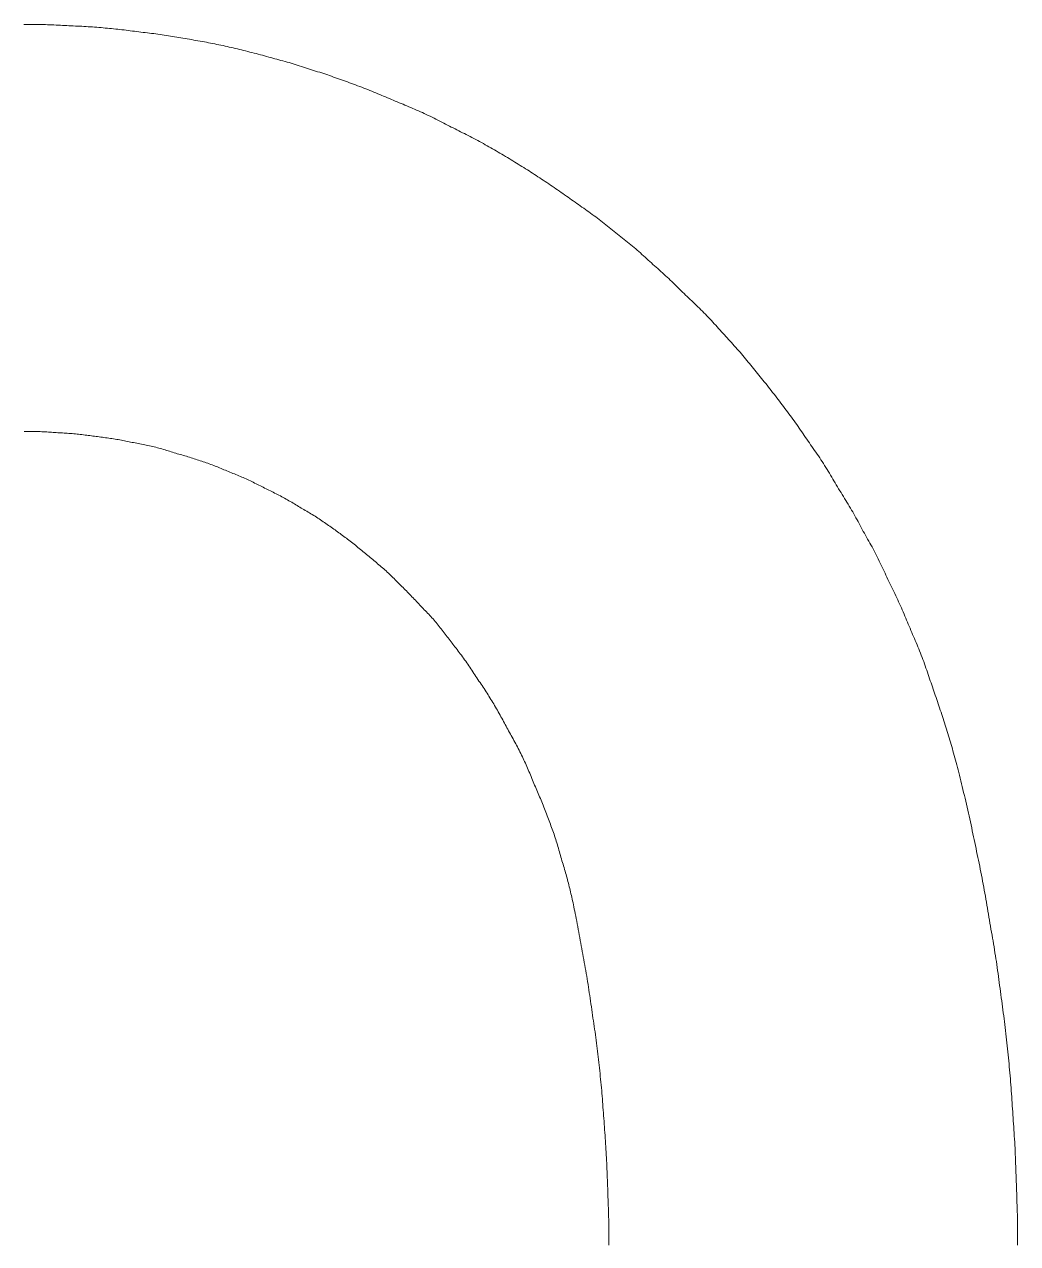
# Model space of a CAD drawing. Extents: x 0 to 420, y 0 to 297.
# Drawn here: x 210.85 to 215, y 188.21 to 193.31 of the extents above; entities that cross this region are included whole.
import ezdxf

# ---------------------------------------------------------------- set-up
doc = ezdxf.new("R2010")
doc.units = 0
doc.layers.add('L25', color=1, linetype='CONTINUOUS')

msp = doc.modelspace()

# ---------------------------------------------------------------- linework, layer by layer
at = {"layer": 'L25', "lineweight": 0}
for points in [[(215.002941, 188.207011), (215.00294, 188.219603), (215.002932, 188.232242), (215.002911, 188.244921), (215.00287, 188.257633), (215.002802, 188.270372), (215.002701, 188.283131), (215.00256, 188.295903), (215.002373, 188.308681), (215.002134, 188.32146), (215.001849, 188.334232), (215.001524, 188.346991), (215.001166, 188.35973), (215.000781, 188.372442), (215.000376, 188.385121), (214.999958, 188.39776), (214.999533, 188.410352), (214.999107, 188.422895), (214.998681, 188.435397), (214.998255, 188.447873), (214.997829, 188.460336), (214.997403, 188.472798), (214.996977, 188.485274), (214.996551, 188.497777), (214.996125, 188.510319), (214.995698, 188.522912), (214.995264, 188.535551), (214.994817, 188.54823), (214.99435, 188.560942), (214.993856, 188.573681), (214.993329, 188.586439), (214.992762, 188.599211), (214.992149, 188.61199), (214.991484, 188.624769), (214.990773, 188.637541), (214.990022, 188.6503), (214.989238, 188.663039), (214.988427, 188.675751), (214.987596, 188.68843), (214.986752, 188.701069), (214.985901, 188.713661), (214.985049, 188.726203), (214.984197, 188.738706), (214.983345, 188.751182), (214.982493, 188.763644), (214.981641, 188.776107), (214.980789, 188.788583), (214.979937, 188.801085), (214.979085, 188.813628), (214.978232, 188.826219), (214.977372, 188.83885), (214.976499, 188.851508), (214.975606, 188.864179), (214.974686, 188.876851), (214.973733, 188.889508), (214.972741, 188.90214), (214.971701, 188.914731), (214.970611, 188.927273), (214.969474, 188.939776), (214.968296, 188.952252), (214.967086, 188.964714), (214.965849, 188.977177), (214.964592, 188.989653), (214.963322, 189.002155), (214.962045, 189.014698), (214.960766, 189.027289), (214.95948, 189.03992), (214.958181, 189.052578), (214.956862, 189.065249), (214.955517, 189.07792), (214.954138, 189.090578), (214.952719, 189.103209), (214.951253, 189.115801), (214.949737, 189.128343), (214.948174, 189.140846), (214.946571, 189.153321), (214.944934, 189.165784), (214.943271, 189.178247), (214.941589, 189.190723), (214.939892, 189.203225), (214.938189, 189.215767), (214.936485, 189.228359), (214.934782, 189.24099), (214.933078, 189.253648), (214.931374, 189.266319), (214.92967, 189.27899), (214.927966, 189.291648), (214.926262, 189.304279), (214.924558, 189.31687), (214.922853, 189.329412), (214.921141, 189.341906), (214.919416, 189.354361), (214.917671, 189.366783), (214.915899, 189.379178), (214.914094, 189.391553), (214.912249, 189.403914), (214.910358, 189.416269), (214.908415, 189.428623), (214.906426, 189.440977), (214.904397, 189.453331), (214.902335, 189.465685), (214.900246, 189.478039), (214.898137, 189.490392), (214.896015, 189.502746), (214.893886, 189.5151), (214.891756, 189.527455), (214.889626, 189.539817), (214.887496, 189.552192), (214.885366, 189.564587), (214.883236, 189.577008), (214.881106, 189.589463), (214.878976, 189.601958), (214.876846, 189.614499), (214.874715, 189.62709), (214.872577, 189.639722), (214.870426, 189.652379), (214.868255, 189.665051), (214.866058, 189.677722), (214.863827, 189.69038), (214.861556, 189.703011), (214.859238, 189.715602), (214.85687, 189.728143), (214.854455, 189.740638), (214.852, 189.753093), (214.849511, 189.765514), (214.846997, 189.777909), (214.844462, 189.790284), (214.841913, 189.802646), (214.839359, 189.815001), (214.836803, 189.827355), (214.834247, 189.839709), (214.831691, 189.852062), (214.829135, 189.864416), (214.826579, 189.87677), (214.824023, 189.889124), (214.821467, 189.901478), (214.818911, 189.913832), (214.816354, 189.926186), (214.81379, 189.93854), (214.811213, 189.950893), (214.808616, 189.963247), (214.805992, 189.975601), (214.803335, 189.987955), (214.800638, 190.000309), (214.797895, 190.012663), (214.795101, 190.025015), (214.792259, 190.037362), (214.789378, 190.049694), (214.786464, 190.062007), (214.783523, 190.074293), (214.780562, 190.086546), (214.777588, 190.098759), (214.774607, 190.110926), (214.771626, 190.123034), (214.768652, 190.135057), (214.765691, 190.146959), (214.76275, 190.158708), (214.759836, 190.170271), (214.756955, 190.181614), (214.754114, 190.192705), (214.75132, 190.203509), (214.748576, 190.214004), (214.745879, 190.224214), (214.743222, 190.23417), (214.740599, 190.243907), (214.738002, 190.253458), (214.735425, 190.262855), (214.732861, 190.272133), (214.730304, 190.281324), (214.727747, 190.290457), (214.725183, 190.299544), (214.722606, 190.308591), (214.720009, 190.317604), (214.717385, 190.326591), (214.714728, 190.335558), (214.712031, 190.344512), (214.709288, 190.353459), (214.706494, 190.362405), (214.703652, 190.371351), (214.700771, 190.380297), (214.697857, 190.389243), (214.694916, 190.398188), (214.691955, 190.407134), (214.688981, 190.41608), (214.686, 190.425026), (214.683018, 190.433971), (214.680036, 190.442909), (214.677054, 190.451834), (214.674072, 190.460739), (214.67109, 190.469617), (214.668108, 190.478462), (214.665126, 190.487267), (214.662145, 190.496025), (214.659163, 190.504734), (214.656181, 190.513402), (214.653199, 190.522044), (214.650217, 190.530673), (214.647235, 190.539302), (214.644253, 190.547944), (214.641271, 190.556612), (214.638289, 190.565321), (214.635306, 190.574079), (214.632316, 190.582884), (214.629313, 190.591729), (214.62629, 190.600607), (214.62324, 190.609512), (214.620157, 190.618437), (214.617034, 190.627375), (214.613865, 190.63632), (214.610643, 190.645265), (214.607369, 190.654203), (214.604041, 190.663128), (214.600659, 190.672032), (214.597225, 190.680911), (214.593737, 190.689756), (214.590196, 190.698561), (214.586601, 190.707319), (214.582956, 190.716026), (214.579271, 190.724687), (214.575559, 190.733308), (214.571834, 190.741896), (214.568108, 190.750457), (214.564396, 190.758998), (214.560711, 190.767525), (214.557066, 190.776046), (214.553469, 190.784566), (214.549912, 190.793086), (214.546383, 190.801606), (214.542866, 190.810126), (214.539349, 190.818646), (214.535819, 190.827166), (214.532263, 190.835686), (214.528666, 190.844206), (214.525018, 190.852725), (214.521318, 190.861245), (214.517563, 190.869765), (214.513756, 190.878285), (214.509896, 190.886805), (214.505982, 190.895325), (214.502015, 190.903845), (214.497994, 190.912365), (214.493923, 190.920885), (214.489812, 190.929405), (214.485674, 190.937925), (214.481522, 190.946444), (214.477371, 190.954964), (214.473233, 190.963484), (214.469122, 190.972004), (214.465051, 190.980524), (214.461028, 190.989044), (214.457046, 190.997564), (214.45309, 191.006084), (214.449147, 191.014604), (214.445204, 191.023124), (214.441248, 191.031644), (214.437266, 191.040163), (214.433243, 191.048683), (214.429169, 191.057202), (214.425043, 191.065714), (214.420863, 191.074213), (214.416629, 191.082692), (214.412343, 191.091144), (214.408003, 191.099563), (214.40361, 191.107942), (214.399163, 191.116275), (214.394666, 191.124556), (214.390129, 191.132791), (214.385565, 191.140986), (214.380988, 191.149147), (214.37641, 191.157282), (214.371846, 191.165397), (214.367309, 191.173499), (214.362812, 191.181594), (214.358363, 191.189688), (214.353955, 191.197782), (214.349573, 191.205876), (214.345204, 191.21397), (214.340835, 191.222063), (214.336453, 191.230157), (214.332045, 191.238251), (214.327596, 191.246345), (214.323097, 191.254439), (214.318544, 191.262533), (214.313938, 191.270627), (214.309278, 191.278721), (214.304566, 191.286815), (214.2998, 191.294909), (214.294981, 191.303003), (214.290109, 191.311096), (214.285185, 191.31919), (214.280222, 191.327284), (214.275232, 191.335378), (214.270229, 191.343472), (214.265226, 191.351566), (214.260236, 191.35966), (214.255272, 191.367754), (214.250349, 191.375848), (214.245474, 191.383942), (214.24064, 191.392036), (214.235832, 191.400129), (214.231037, 191.408223), (214.226243, 191.416317), (214.221435, 191.424411), (214.2166, 191.432505), (214.211725, 191.440599), (214.2068, 191.448692), (214.201821, 191.456778), (214.196789, 191.464851), (214.191704, 191.472904), (214.186565, 191.48093), (214.181373, 191.488923), (214.176128, 191.496876), (214.17083, 191.504782), (214.165481, 191.512638), (214.160091, 191.520447), (214.154675, 191.528215), (214.149246, 191.535951), (214.143817, 191.54366), (214.138401, 191.551349), (214.133012, 191.559025), (214.127662, 191.566694), (214.122362, 191.574362), (214.117101, 191.582029), (214.111867, 191.589697), (214.106647, 191.597365), (214.101426, 191.605033), (214.096192, 191.612701), (214.090931, 191.620369), (214.085631, 191.628037), (214.08028, 191.635704), (214.074883, 191.643364), (214.069446, 191.651011), (214.063976, 191.658638), (214.058479, 191.666238), (214.052962, 191.673805), (214.047432, 191.681332), (214.041895, 191.688812), (214.036356, 191.696243), (214.030811, 191.703633), (214.025252, 191.710997), (214.019673, 191.718348), (214.014067, 191.725699), (214.008428, 191.733063), (214.002749, 191.740453), (213.997024, 191.747884), (213.991248, 191.755362), (213.985433, 191.762873), (213.979591, 191.770398), (213.973736, 191.777916), (213.967881, 191.785408), (213.962039, 191.792853), (213.956224, 191.800231), (213.950448, 191.807523), (213.944723, 191.814714), (213.939044, 191.821812), (213.933405, 191.828829), (213.9278, 191.835781), (213.922221, 191.842679), (213.916662, 191.849537), (213.911116, 191.856368), (213.905577, 191.863186), (213.900038, 191.870002), (213.894492, 191.876818), (213.888933, 191.883634), (213.883354, 191.89045), (213.877748, 191.897266), (213.87211, 191.904082), (213.866431, 191.910898), (213.860705, 191.917714), (213.854929, 191.924529), (213.849106, 191.931337), (213.843243, 191.938132), (213.837347, 191.944906), (213.831424, 191.951655), (213.825481, 191.95837), (213.819525, 191.965045), (213.813562, 191.971673), (213.807598, 191.978252), (213.801634, 191.98479), (213.79567, 191.991302), (213.789706, 191.997801), (213.783742, 192.0043), (213.777778, 192.010812), (213.771814, 192.01735), (213.76585, 192.023929), (213.759885, 192.030556), (213.753914, 192.037223), (213.747929, 192.043917), (213.741924, 192.050624), (213.735892, 192.057332), (213.729827, 192.064025), (213.723722, 192.070693), (213.717571, 192.07732), (213.711368, 192.083896), (213.705119, 192.090419), (213.69883, 192.096889), (213.692508, 192.103306), (213.686159, 192.109669), (213.67979, 192.115979), (213.673408, 192.122236), (213.667019, 192.128439), (213.66063, 192.134592), (213.65424, 192.140705), (213.64785, 192.146791), (213.64146, 192.152863), (213.63507, 192.158936), (213.62868, 192.165022), (213.62229, 192.171134), (213.6159, 192.177287), (213.60951, 192.183488), (213.60312, 192.18973), (213.59673, 192.195997), (213.59034, 192.202279), (213.58395, 192.20856), (213.57756, 192.214828), (213.571171, 192.221069), (213.564781, 192.22727), (213.55839, 192.233422), (213.551992, 192.239527), (213.545581, 192.245592), (213.53915, 192.251623), (213.532692, 192.257628), (213.526201, 192.263613), (213.519671, 192.269585), (213.513093, 192.27555), (213.506466, 192.281514), (213.499799, 192.287478), (213.493105, 192.293442), (213.486397, 192.299406), (213.47969, 192.30537), (213.472996, 192.311333), (213.466329, 192.317297), (213.459702, 192.323261), (213.453123, 192.329224), (213.446585, 192.33518), (213.440073, 192.341123), (213.433574, 192.347046), (213.427075, 192.352942), (213.420563, 192.358805), (213.414025, 192.364628), (213.407446, 192.370405), (213.400817, 192.37613), (213.394134, 192.381809), (213.387398, 192.387448), (213.380609, 192.393054), (213.373766, 192.398633), (213.36687, 192.404192), (213.359921, 192.409737), (213.352919, 192.415276), (213.345866, 192.420814), (213.338772, 192.426352), (213.331652, 192.43189), (213.324519, 192.437428), (213.317386, 192.442966), (213.310266, 192.448504), (213.303173, 192.454042), (213.29612, 192.45958), (213.289115, 192.465117), (213.28215, 192.470647), (213.275212, 192.476164), (213.268288, 192.481661), (213.261363, 192.487131), (213.254425, 192.492568), (213.247461, 192.497965), (213.240456, 192.503315), (213.233402, 192.508615), (213.226301, 192.513868), (213.21916, 192.51908), (213.211985, 192.52426), (213.204785, 192.529413), (213.197564, 192.534546), (213.19033, 192.539666), (213.183089, 192.544779), (213.175847, 192.549891), (213.168605, 192.555003), (213.161363, 192.560115), (213.154121, 192.565227), (213.146879, 192.570339), (213.139637, 192.575451), (213.132395, 192.580562), (213.125153, 192.585674), (213.11791, 192.590786), (213.110661, 192.595898), (213.103398, 192.60101), (213.096115, 192.606122), (213.088805, 192.611234), (213.081462, 192.616346), (213.074079, 192.621458), (213.06665, 192.62657), (213.059171, 192.631681), (213.051651, 192.636785), (213.044106, 192.641876), (213.036546, 192.646947), (213.028987, 192.651991), (213.021441, 192.657002), (213.013922, 192.661973), (213.006443, 192.666898), (212.999012, 192.671771), (212.991622, 192.676598), (212.984258, 192.681385), (212.976907, 192.686138), (212.969556, 192.690865), (212.962192, 192.695572), (212.954802, 192.700266), (212.947371, 192.704953), (212.939891, 192.709639), (212.932364, 192.714325), (212.924797, 192.719011), (212.917197, 192.723697), (212.90957, 192.728383), (212.901923, 192.733069), (212.894263, 192.737755), (212.886596, 192.742441), (212.878928, 192.747126), (212.87126, 192.751804), (212.863592, 192.756469), (212.855924, 192.761114), (212.848256, 192.765732), (212.840589, 192.770317), (212.832921, 192.774862), (212.825253, 192.77936), (212.817584, 192.783808), (212.809908, 192.788209), (212.802219, 192.792569), (212.79451, 192.796897), (212.786774, 192.801198), (212.779006, 192.805479), (212.771197, 192.809747), (212.763341, 192.814008), (212.755436, 192.818267), (212.747491, 192.822519), (212.739519, 192.826758), (212.731534, 192.830977), (212.723549, 192.835169), (212.715577, 192.839328), (212.707631, 192.843447), (212.699726, 192.84752), (212.69187, 192.851542), (212.684053, 192.855525), (212.676263, 192.859481), (212.668486, 192.863423), (212.66071, 192.867366), (212.65292, 192.871322), (212.645103, 192.875305), (212.637247, 192.879327), (212.62934, 192.883399), (212.621387, 192.88751), (212.613394, 192.891648), (212.605368, 192.895799), (212.597315, 192.89995), (212.589242, 192.904088), (212.581156, 192.908199), (212.573063, 192.912271), (212.56497, 192.916291), (212.556876, 192.920258), (212.548782, 192.924172), (212.540688, 192.928033), (212.532594, 192.93184), (212.5245, 192.935594), (212.516406, 192.939295), (212.508312, 192.942943), (212.500218, 192.946538), (212.492124, 192.950087), (212.48403, 192.953596), (212.475937, 192.957071), (212.467843, 192.96052), (212.459749, 192.963949), (212.451655, 192.967365), (212.443561, 192.970774), (212.435467, 192.974182), (212.427373, 192.97759), (212.419279, 192.980998), (212.411185, 192.984406), (212.403091, 192.987814), (212.394997, 192.991222), (212.386904, 192.99463), (212.37881, 192.998038), (212.370715, 193.001446), (212.362613, 193.004854), (212.354498, 193.008262), (212.346363, 193.01167), (212.338201, 193.015078), (212.330007, 193.018486), (212.321772, 193.021894), (212.31349, 193.025302), (212.305158, 193.028708), (212.296779, 193.032109), (212.28836, 193.035496), (212.279908, 193.038862), (212.271429, 193.042203), (212.26293, 193.04551), (212.254418, 193.048777), (212.245899, 193.051997), (212.23738, 193.055167), (212.228868, 193.05829), (212.220369, 193.061373), (212.21189, 193.064422), (212.203438, 193.067445), (212.195019, 193.070448), (212.18664, 193.073438), (212.178308, 193.076421), (212.170025, 193.079402), (212.161783, 193.082376), (212.153567, 193.085337), (212.145364, 193.088278), (212.137162, 193.091192), (212.128946, 193.094073), (212.120703, 193.096914), (212.112421, 193.099709), (212.104088, 193.102453), (212.095709, 193.105158), (212.08729, 193.107836), (212.078838, 193.110501), (212.070359, 193.113165), (212.06186, 193.115843), (212.053348, 193.118548), (212.044829, 193.121293), (212.036309, 193.124085), (212.027789, 193.12691), (212.01927, 193.129749), (212.01075, 193.132581), (212.00223, 193.135387), (211.99371, 193.138146), (211.98519, 193.140838), (211.97667, 193.143444), (211.96815, 193.14595), (211.95963, 193.14837), (211.95111, 193.150723), (211.94259, 193.153029), (211.934071, 193.155309), (211.925551, 193.157582), (211.917031, 193.159868), (211.908511, 193.162188), (211.89999, 193.164555), (211.891462, 193.166963), (211.882921, 193.169397), (211.87436, 193.171844), (211.865773, 193.174291), (211.857152, 193.176725), (211.848491, 193.179133), (211.839784, 193.1815), (211.831026, 193.183817), (211.822229, 193.186088), (211.813405, 193.188319), (211.804568, 193.190517), (211.795731, 193.192688), (211.786907, 193.194839), (211.77811, 193.196977), (211.769352, 193.199108), (211.760645, 193.201237), (211.751984, 193.203359), (211.743363, 193.205468), (211.734776, 193.207557), (211.726215, 193.209619), (211.717674, 193.211648), (211.709146, 193.213637), (211.700625, 193.21558), (211.692104, 193.217471), (211.683576, 193.219316), (211.675035, 193.221121), (211.666474, 193.222892), (211.657887, 193.224637), (211.649266, 193.226363), (211.640605, 193.228074), (211.631898, 193.229779), (211.623139, 193.231482), (211.614334, 193.233178), (211.605489, 193.234861), (211.596611, 193.236524), (211.587706, 193.238161), (211.578782, 193.239764), (211.569843, 193.241327), (211.560899, 193.242843), (211.551954, 193.24431), (211.543016, 193.245736), (211.534091, 193.247136), (211.525186, 193.248523), (211.516308, 193.24991), (211.507463, 193.25131), (211.498658, 193.252737), (211.489899, 193.254203), (211.481191, 193.255717), (211.472522, 193.257265), (211.46388, 193.258826), (211.455252, 193.26038), (211.446623, 193.261908), (211.437981, 193.263389), (211.429313, 193.264803), (211.420604, 193.266131), (211.411846, 193.267359), (211.403041, 193.268501), (211.394196, 193.269576), (211.385318, 193.270604), (211.376413, 193.271606), (211.367488, 193.272601), (211.35855, 193.273609), (211.349605, 193.274651), (211.34066, 193.27574), (211.331722, 193.27687), (211.322797, 193.278026), (211.313892, 193.279195), (211.305014, 193.280364), (211.296169, 193.28152), (211.287364, 193.282649), (211.278606, 193.283739), (211.269897, 193.284778), (211.261229, 193.285771), (211.252587, 193.286724), (211.243958, 193.287644), (211.235329, 193.288537), (211.226688, 193.28941), (211.218019, 193.29027), (211.20931, 193.291123), (211.200552, 193.291974), (211.191747, 193.292818), (211.182902, 193.293649), (211.174024, 193.29446), (211.165119, 193.295244), (211.156194, 193.295995), (211.147256, 193.296706), (211.138311, 193.297371), (211.129365, 193.297984), (211.120419, 193.298551), (211.111474, 193.299078), (211.102528, 193.299572), (211.093582, 193.300039), (211.084636, 193.300486), (211.07569, 193.300919), (211.066744, 193.301347), (211.057798, 193.301773), (211.048852, 193.302199), (211.039906, 193.302625), (211.03096, 193.303051), (211.022015, 193.303477), (211.013069, 193.303903), (211.004123, 193.304329), (210.995177, 193.304755), (210.986231, 193.305179), (210.977285, 193.305598), (210.968339, 193.306003), (210.959393, 193.306388), (210.950447, 193.306746), (210.941501, 193.307071), (210.932556, 193.307356), (210.92361, 193.307594), (210.914664, 193.307782), (210.905718, 193.307923), (210.896772, 193.308024), (210.887826, 193.308091), (210.87888, 193.308133), (210.869934, 193.308154), (210.860988, 193.308161), (210.852042, 193.308162)], [(213.295552, 188.207011), (213.29555, 188.218751), (213.295543, 188.230538), (213.295522, 188.242365), (213.295481, 188.254225), (213.295413, 188.266112), (213.295312, 188.278019), (213.295171, 188.289939), (213.294984, 188.301866), (213.294745, 188.313792), (213.29446, 188.325712), (213.294135, 188.337619), (213.293777, 188.349506), (213.293392, 188.361366), (213.292987, 188.373193), (213.292568, 188.38498), (213.292144, 188.396721), (213.291718, 188.408411), (213.291292, 188.420061), (213.290866, 188.431685), (213.29044, 188.443296), (213.290014, 188.454907), (213.289588, 188.46653), (213.289162, 188.478181), (213.288736, 188.489871), (213.288309, 188.501611), (213.287875, 188.51339), (213.287428, 188.525196), (213.286961, 188.537015), (213.286467, 188.548834), (213.28594, 188.56064), (213.285373, 188.572419), (213.28476, 188.584158), (213.284095, 188.595849), (213.283384, 188.607499), (213.282633, 188.619123), (213.281849, 188.630734), (213.281038, 188.642345), (213.280207, 188.653968), (213.279363, 188.665619), (213.278512, 188.677309), (213.27766, 188.689049), (213.276808, 188.700828), (213.275956, 188.712634), (213.275104, 188.724453), (213.274252, 188.736272), (213.2734, 188.748078), (213.272548, 188.759857), (213.271696, 188.771596), (213.270843, 188.783287), (213.269983, 188.794937), (213.26911, 188.806561), (213.268217, 188.818172), (213.267297, 188.829782), (213.266344, 188.841406), (213.265351, 188.853057), (213.264312, 188.864747), (213.263221, 188.876487), (213.262084, 188.888266), (213.260907, 188.900072), (213.259697, 188.911891), (213.25846, 188.92371), (213.257203, 188.935516), (213.255933, 188.947295), (213.254656, 188.959034), (213.253377, 188.970724), (213.252091, 188.982366), (213.250792, 188.993969), (213.249473, 189.005539), (213.248127, 189.017082), (213.246748, 189.028605), (213.24533, 189.040114), (213.243864, 189.051617), (213.242348, 189.06312), (213.240785, 189.07463), (213.239181, 189.086153), (213.237545, 189.097696), (213.235882, 189.109265), (213.234199, 189.120868), (213.232503, 189.132511), (213.2308, 189.1442), (213.229096, 189.15594), (213.227392, 189.167719), (213.225688, 189.179525), (213.223984, 189.191344), (213.22228, 189.203163), (213.220576, 189.214969), (213.218872, 189.226748), (213.217168, 189.238487), (213.215463, 189.250177), (213.213752, 189.261819), (213.212027, 189.273422), (213.210281, 189.284992), (213.20851, 189.296535), (213.206705, 189.308058), (213.20486, 189.319567), (213.202969, 189.33107), (213.201026, 189.342572), (213.199037, 189.354074), (213.197008, 189.365576), (213.194946, 189.377078), (213.192857, 189.38858), (213.190748, 189.400081), (213.188626, 189.411583), (213.186497, 189.423085), (213.184367, 189.434587), (213.182237, 189.446089), (213.180107, 189.457591), (213.177977, 189.469093), (213.175847, 189.480595), (213.173717, 189.492096), (213.171587, 189.503598), (213.169457, 189.5151), (213.167328, 189.526592), (213.165206, 189.538024), (213.163097, 189.549336), (213.161008, 189.560469), (213.158946, 189.571362), (213.156917, 189.581955), (213.154928, 189.592189), (213.152985, 189.602003), (213.151094, 189.611357), (213.149249, 189.620286), (213.147444, 189.628841), (213.145672, 189.637077), (213.143927, 189.645047), (213.142202, 189.652803), (213.14049, 189.6604), (213.138785, 189.667891), (213.13708, 189.67532), (213.135368, 189.682703), (213.133643, 189.690046), (213.131898, 189.697355), (213.130127, 189.704638), (213.128322, 189.711901), (213.126477, 189.719151), (213.124585, 189.726394), (213.122643, 189.733636), (213.120654, 189.740878), (213.118625, 189.74812), (213.116563, 189.755362), (213.114474, 189.762603), (213.112365, 189.769845), (213.110242, 189.777087), (213.108114, 189.784329), (213.105984, 189.791572), (213.103854, 189.798822), (213.101724, 189.806085), (213.099594, 189.813368), (213.097464, 189.820678), (213.095334, 189.82802), (213.093204, 189.835403), (213.091074, 189.842833), (213.088943, 189.850311), (213.086805, 189.857822), (213.084654, 189.865347), (213.082483, 189.872865), (213.080285, 189.880357), (213.078054, 189.887802), (213.075783, 189.89518), (213.073466, 189.902472), (213.071097, 189.909664), (213.068682, 189.916769), (213.066227, 189.923808), (213.063739, 189.930801), (213.061224, 189.937766), (213.058689, 189.944725), (213.056141, 189.951698), (213.053586, 189.958703), (213.051029, 189.965758), (213.048465, 189.972859), (213.045888, 189.98), (213.043291, 189.987174), (213.040668, 189.994375), (213.038011, 190.001596), (213.035314, 190.00883), (213.03257, 190.016071), (213.029776, 190.023312), (213.026935, 190.030546), (213.024054, 190.037767), (213.02114, 190.044967), (213.018199, 190.052142), (213.015238, 190.059283), (213.012264, 190.066384), (213.009283, 190.073438), (213.006301, 190.080443), (213.003319, 190.087407), (213.000337, 190.094345), (212.997355, 190.10127), (212.994373, 190.108194), (212.991391, 190.115132), (212.988409, 190.122097), (212.985427, 190.129101), (212.982445, 190.136155), (212.979463, 190.143248), (212.976481, 190.150368), (212.973499, 190.157501), (212.970517, 190.164634), (212.967535, 190.171754), (212.964553, 190.178847), (212.961571, 190.185901), (212.958588, 190.192904), (212.955598, 190.199861), (212.952595, 190.206778), (212.949572, 190.213662), (212.946523, 190.220518), (212.94344, 190.227355), (212.940317, 190.234179), (212.937147, 190.240996), (212.933926, 190.247812), (212.930651, 190.254628), (212.927323, 190.261444), (212.923942, 190.26826), (212.920507, 190.275076), (212.917019, 190.281892), (212.913478, 190.288708), (212.909884, 190.295524), (212.906238, 190.302338), (212.902553, 190.309147), (212.898841, 190.315941), (212.895116, 190.322716), (212.891391, 190.329465), (212.887679, 190.33618), (212.883993, 190.342855), (212.880348, 190.349483), (212.876752, 190.356062), (212.873195, 190.3626), (212.869665, 190.369112), (212.866148, 190.375611), (212.862632, 190.382109), (212.859102, 190.388621), (212.855545, 190.39516), (212.851948, 190.401738), (212.848302, 190.408366), (212.844609, 190.415033), (212.840876, 190.421727), (212.83711, 190.428434), (212.833317, 190.435141), (212.829504, 190.441835), (212.825678, 190.448503), (212.821845, 190.45513), (212.81801, 190.461707), (212.814168, 190.468238), (212.810313, 190.474729), (212.806438, 190.481187), (212.802536, 190.487618), (212.798601, 190.494029), (212.794627, 190.500426), (212.790605, 190.506817), (212.786533, 190.513207), (212.782414, 190.519597), (212.778255, 190.525987), (212.774062, 190.532377), (212.769843, 190.538767), (212.765604, 190.545157), (212.761352, 190.551547), (212.757093, 190.557937), (212.752834, 190.564327), (212.748574, 190.570717), (212.744314, 190.577107), (212.740054, 190.583496), (212.735794, 190.589886), (212.731534, 190.596276), (212.727274, 190.602666), (212.723014, 190.609056), (212.718753, 190.615445), (212.714485, 190.621827), (212.710204, 190.628196), (212.705903, 190.634545), (212.701575, 190.640867), (212.697214, 190.647156), (212.692814, 190.653405), (212.688366, 190.659608), (212.68387, 190.665757), (212.67934, 190.671846), (212.674798, 190.677869), (212.670261, 190.683818), (212.665752, 190.689688), (212.661289, 190.695471), (212.656892, 190.701161), (212.652583, 190.706751), (212.648373, 190.712239), (212.644249, 190.717641), (212.640192, 190.722976), (212.636182, 190.728264), (212.632198, 190.733526), (212.628221, 190.738781), (212.624231, 190.744049), (212.620207, 190.749351), (212.616134, 190.7547), (212.612015, 190.760089), (212.607856, 190.765505), (212.603664, 190.770934), (212.599445, 190.776364), (212.595206, 190.78178), (212.590954, 190.787169), (212.586695, 190.792518), (212.582434, 190.797816), (212.578167, 190.803062), (212.573886, 190.808253), (212.569585, 190.813392), (212.565257, 190.818477), (212.560896, 190.823509), (212.556495, 190.828488), (212.552048, 190.833414), (212.547549, 190.838288), (212.543004, 190.843123), (212.538419, 190.847931), (212.533801, 190.852725), (212.529156, 190.85752), (212.524491, 190.862328), (212.519813, 190.867163), (212.515128, 190.872037), (212.510442, 190.876961), (212.505756, 190.881924), (212.50107, 190.886914), (212.496384, 190.891917), (212.491698, 190.89692), (212.487012, 190.90191), (212.482326, 190.906873), (212.477641, 190.911797), (212.472955, 190.91667), (212.468269, 190.921497), (212.463583, 190.926284), (212.458897, 190.931038), (212.454211, 190.935765), (212.449525, 190.940472), (212.444839, 190.945165), (212.440153, 190.949852), (212.435467, 190.954538), (212.430781, 190.959224), (212.426095, 190.96391), (212.421409, 190.968596), (212.416723, 190.973282), (212.412037, 190.977968), (212.407351, 190.982654), (212.402665, 190.98734), (212.397978, 190.992025), (212.393285, 190.996703), (212.388578, 191.001368), (212.383851, 191.006013), (212.379097, 191.010631), (212.37431, 191.015216), (212.369483, 191.019761), (212.36461, 191.02426), (212.359685, 191.028707), (212.354714, 191.033108), (212.349703, 191.037469), (212.344659, 191.041796), (212.339588, 191.046097), (212.334497, 191.050378), (212.329393, 191.054646), (212.324282, 191.058907), (212.31917, 191.063167), (212.314058, 191.067427), (212.308946, 191.071687), (212.303834, 191.075947), (212.298723, 191.080207), (212.293611, 191.084467), (212.288499, 191.088727), (212.283387, 191.092987), (212.278274, 191.097247), (212.273154, 191.101507), (212.268021, 191.105767), (212.262868, 191.110027), (212.257688, 191.114287), (212.252475, 191.118547), (212.247223, 191.122807), (212.241923, 191.127066), (212.236574, 191.131325), (212.231184, 191.135578), (212.225769, 191.139816), (212.220339, 191.144035), (212.21491, 191.148228), (212.209494, 191.152387), (212.204105, 191.156506), (212.198756, 191.160578), (212.193455, 191.1646), (212.188194, 191.168574), (212.18296, 191.172509), (212.17774, 191.176411), (212.172519, 191.180286), (212.167285, 191.184141), (212.162025, 191.187983), (212.156724, 191.191818), (212.151374, 191.195652), (212.145977, 191.199486), (212.14054, 191.20332), (212.135069, 191.207154), (212.129572, 191.210988), (212.124056, 191.214822), (212.118525, 191.218655), (212.112989, 191.222489), (212.107449, 191.226322), (212.101904, 191.230148), (212.096345, 191.233961), (212.090766, 191.237754), (212.08516, 191.241521), (212.079521, 191.245254), (212.073842, 191.248947), (212.068117, 191.252593), (212.062342, 191.256189), (212.056526, 191.259737), (212.050685, 191.263246), (212.044829, 191.266722), (212.038974, 191.270171), (212.033132, 191.2736), (212.027317, 191.277016), (212.021542, 191.280425), (212.015815, 191.283833), (212.010128, 191.287241), (212.004468, 191.290649), (211.998822, 191.294057), (211.993175, 191.297465), (211.987515, 191.300873), (211.981829, 191.304281), (211.976102, 191.307688), (211.970326, 191.311095), (211.964503, 191.314496), (211.95864, 191.317882), (211.952743, 191.321249), (211.94682, 191.32459), (211.940878, 191.327897), (211.934921, 191.331164), (211.928959, 191.334384), (211.922995, 191.337554), (211.917031, 191.340677), (211.911067, 191.343759), (211.905103, 191.346809), (211.899139, 191.349832), (211.893175, 191.352835), (211.887211, 191.355825), (211.881247, 191.358808), (211.875283, 191.36179), (211.869319, 191.364772), (211.863355, 191.367754), (211.857391, 191.370736), (211.851427, 191.373718), (211.845463, 191.3767), (211.8395, 191.379682), (211.833536, 191.382664), (211.827572, 191.385645), (211.821608, 191.388619), (211.815644, 191.39158), (211.80968, 191.394521), (211.803716, 191.397435), (211.797752, 191.400316), (211.791788, 191.403157), (211.785824, 191.405951), (211.779859, 191.408695), (211.773887, 191.411392), (211.767902, 191.414049), (211.761897, 191.416672), (211.755866, 191.419269), (211.749801, 191.421846), (211.743696, 191.42441), (211.737545, 191.426967), (211.731343, 191.429523), (211.725102, 191.432079), (211.718834, 191.434635), (211.712553, 191.437191), (211.706272, 191.439747), (211.700004, 191.442303), (211.693763, 191.444859), (211.687561, 191.447415), (211.681409, 191.44997), (211.675296, 191.452518), (211.66921, 191.455053), (211.663137, 191.457568), (211.657065, 191.460056), (211.650979, 191.462511), (211.644866, 191.464926), (211.638714, 191.467295), (211.632511, 191.469612), (211.626262, 191.471883), (211.619973, 191.474114), (211.613651, 191.476312), (211.607302, 191.478483), (211.600933, 191.480634), (211.594551, 191.482771), (211.588162, 191.484903), (211.581772, 191.487031), (211.575382, 191.489154), (211.568993, 191.491263), (211.562603, 191.493351), (211.556213, 191.495414), (211.549823, 191.497443), (211.543433, 191.499432), (211.537043, 191.501374), (211.530653, 191.503267), (211.524263, 191.50512), (211.517873, 191.506946), (211.511483, 191.508758), (211.505093, 191.510571), (211.498703, 191.512397), (211.492313, 191.51425), (211.485923, 191.516142), (211.479534, 191.518084), (211.473144, 191.520065), (211.466754, 191.522073), (211.460364, 191.524094), (211.453974, 191.526115), (211.447584, 191.528123), (211.441194, 191.530105), (211.434804, 191.532046), (211.428413, 191.533936), (211.422015, 191.535773), (211.415604, 191.537557), (211.409173, 191.539288), (211.402716, 191.540965), (211.396225, 191.542589), (211.389694, 191.54416), (211.383117, 191.545678), (211.376489, 191.547143), (211.369822, 191.548562), (211.363128, 191.549941), (211.356421, 191.551287), (211.349714, 191.552606), (211.34302, 191.553905), (211.336352, 191.555191), (211.329725, 191.55647), (211.323148, 191.557748), (211.316617, 191.559026), (211.310126, 191.560304), (211.303668, 191.561582), (211.297237, 191.56286), (211.290826, 191.564138), (211.284429, 191.565416), (211.278038, 191.566694), (211.271647, 191.567971), (211.265249, 191.569241), (211.258838, 191.570498), (211.252407, 191.571735), (211.245949, 191.572945), (211.239459, 191.574122), (211.232928, 191.575259), (211.22635, 191.57635), (211.219723, 191.577389), (211.213056, 191.578382), (211.206362, 191.579335), (211.199655, 191.580254), (211.192947, 191.581148), (211.186253, 191.582021), (211.179586, 191.58288), (211.172959, 191.583733), (211.16638, 191.584585), (211.159842, 191.585437), (211.15333, 191.586289), (211.146831, 191.587141), (211.140333, 191.587993), (211.133821, 191.588845), (211.127282, 191.589697), (211.120703, 191.590549), (211.114075, 191.5914), (211.1074, 191.592244), (211.100685, 191.593075), (211.093937, 191.593886), (211.087162, 191.594671), (211.080367, 191.595422), (211.073559, 191.596133), (211.066744, 191.596797), (211.059929, 191.597411), (211.053121, 191.597978), (211.046326, 191.598505), (211.039551, 191.598998), (211.032803, 191.599465), (211.026088, 191.599912), (211.019413, 191.600346), (211.012785, 191.600773), (211.006206, 191.601199), (210.999668, 191.601625), (210.993156, 191.602051), (210.986657, 191.602477), (210.980158, 191.602903), (210.973646, 191.603329), (210.967108, 191.603755), (210.960529, 191.604181), (210.953901, 191.604606), (210.947226, 191.605024), (210.940511, 191.605429), (210.933763, 191.605814), (210.926988, 191.606173), (210.920193, 191.606498), (210.913385, 191.606783), (210.90657, 191.607021), (210.899755, 191.607209), (210.892947, 191.60735), (210.886152, 191.607451), (210.879377, 191.607518), (210.872629, 191.607559), (210.865914, 191.60758), (210.859239, 191.607588), (210.85261, 191.607589)]]:
    msp.add_lwpolyline(points, dxfattribs=at)

doc.saveas('drawing.dxf')
